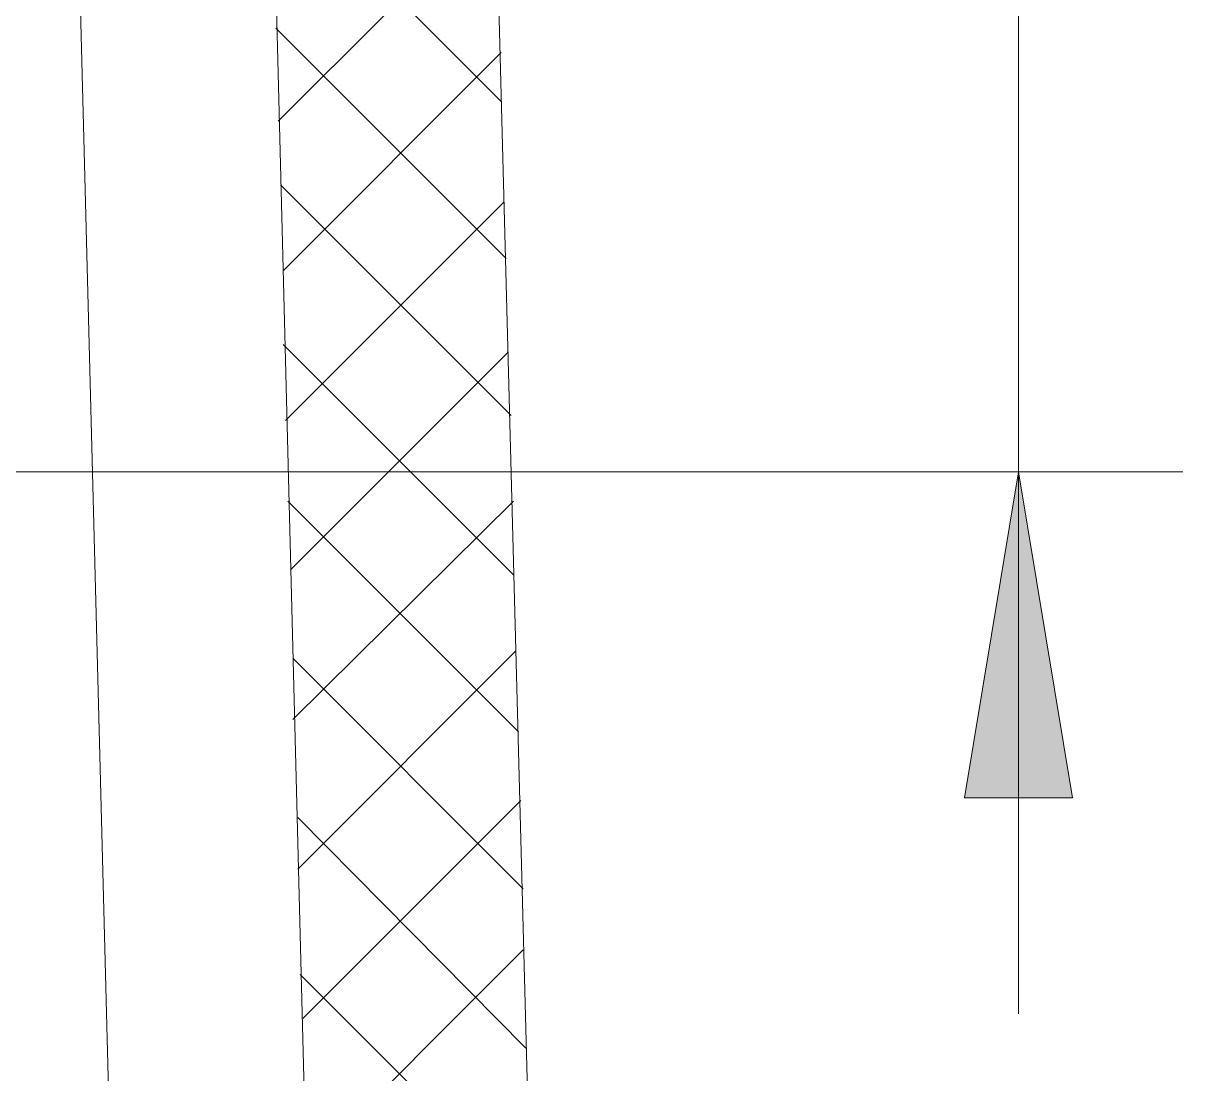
# Model space of a CAD drawing. Header units: inches. Extents: x 11 to 682, y 148 to 1119.
# Drawn here: x 324.78 to 353.16, y 822.51 to 848.22 of the extents above; entities that cross this region are included whole.
import ezdxf

# ---------------------------------------------------------------- set-up
doc = ezdxf.new("R2010")
doc.units = ezdxf.units.IN
doc.header["$MEASUREMENT"] = 0
doc.layers.add('图层 1', color=7, linetype='Continuous')

msp = doc.modelspace()

# ---------------------------------------------------------------- hatches: boundary and pattern name
at = {"layer": '图层 1', "true_color": 0xffffff}
msp.add_hatch(color=7, dxfattribs=at).paths.add_polyline_path([(349.14, 837.24), (347.82, 829.26), (350.46, 829.26)])

# ---------------------------------------------------------------- linework, layer by layer
at = {"layer": '图层 1', "color": 7, "lineweight": 18, "true_color": 0xffffff}
for points in [[(349.14, 850.5), (349.14, 874.56), (349.14, 843.9)], [(325.62, 857.16), (336.48, 846.3)], [(326.1, 851.7), (327.96, 779.94)], [(331.02, 845.819), (336.36, 851.16)], [(336.36, 850.8), (338.58, 766.8)], [(336.36, 850.8), (338.58, 766.8)], [(330.96, 849.24), (333.24, 760.14)], [(330.96, 849.24), (333.24, 760.14)], [(330.96, 848.1), (336.6, 842.459)], [(331.14, 842.16), (336.48, 847.5)], [(331.08, 844.26), (336.72, 838.62)], [(331.2, 838.5), (336.54, 843.84)], [(349.14, 837.24), (349.14, 823.98), (349.14, 843.9)], [(331.14, 840.36), (336.78, 834.72)], [(331.32, 834.84), (336.66, 840.18)], [(305.46, 837.24), (353.16, 837.24)], [(331.26, 836.52), (336.9, 830.88)], [(331.38, 831.18), (336.78, 836.52)], [(331.38, 832.68), (337.02, 827.04)], [(331.5, 827.52), (336.84, 832.86)], [(331.62, 823.86), (336.96, 829.2)], [(331.5, 828.78), (337.08, 823.14)], [(331.68, 820.2), (337.02, 825.54)], [(331.56, 824.939), (337.2, 819.3)]]:
    msp.add_lwpolyline(points, dxfattribs=at)
at = {"layer": '图层 1', "lineweight": 0}
msp.add_lwpolyline([(349.14, 837.24), (347.82, 829.26), (350.46, 829.26), (349.14, 837.24)], dxfattribs=at)

doc.saveas('drawing.dxf')
